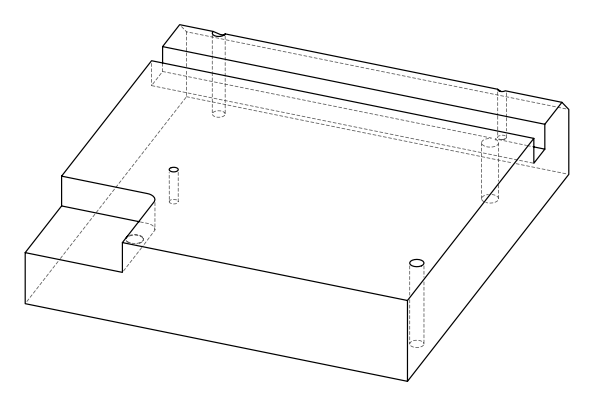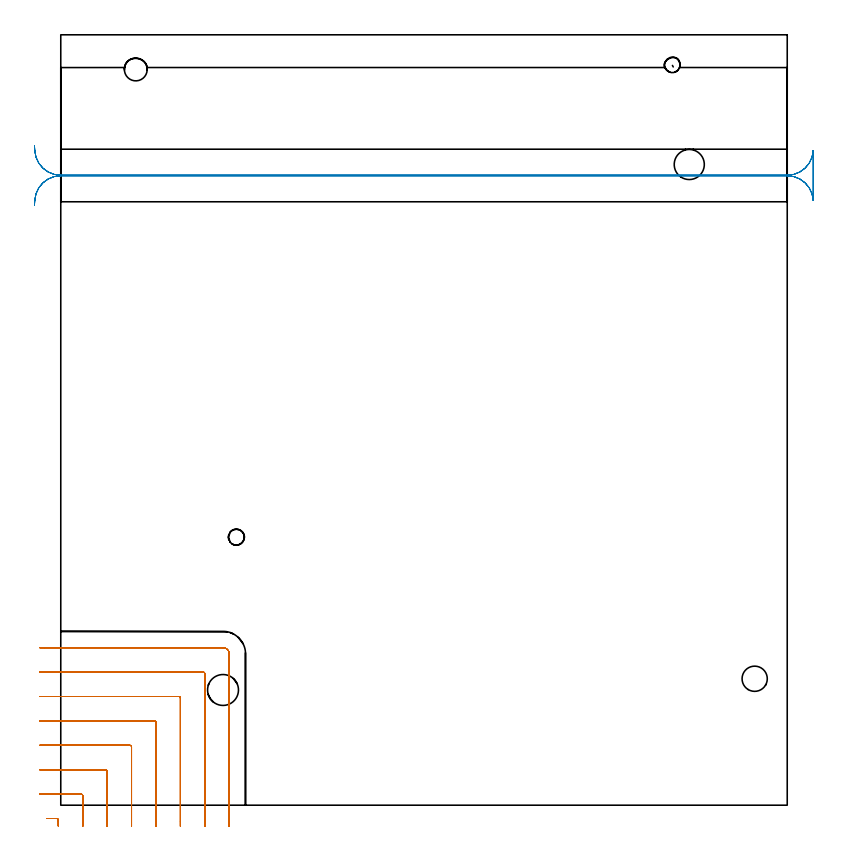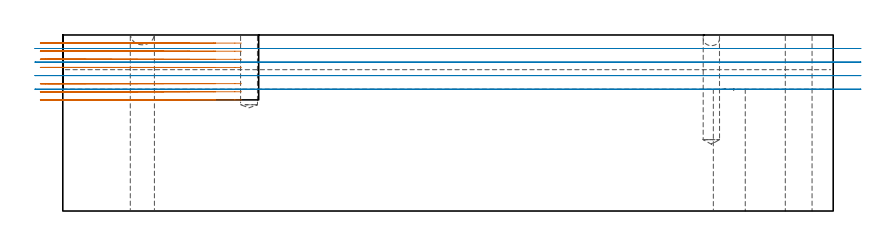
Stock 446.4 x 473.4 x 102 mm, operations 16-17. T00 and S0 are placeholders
(PLAN: 17 operations, 13 tool changes, 57.1 min)
(1 SPOT_DRILL | STEP1HOLE_1 | NXT0321_9005460120000 | 0.03 min | 2 mm3)
(2 SPOT_DRILL_1 | STEP1HOLE_2 | NXT0321_9005460120000 | 0.03 min | 3 mm3)
(3 SPOT_DRILL_2 | STEP1POCKET | NXT0321_9005460120000 | 0.03 min | 0 mm3)
(4 SPOT_DRILL_3 | STEP1POCKET_2 | NXT0321_9005460120000 | 0.03 min | 6 mm3)
(5 INDEXABLE_INSERT_DRILL_THROUGH_HOLE_FROM_SOLID | STEP1HOLE | NXT0302_008 | 0.31 min | 27356 mm3)
(6 DRILL_BLIND_HOLE_INTO_CENTER | STEP1HOLE_1 | UGT0301_207 | 0.06 min | 789 mm3)
(7 GUN_DRILL_THROUGH_HOLE | STEP1HOLE_1 | UGT0307_006 | 0.51 min | 5678 mm3)
(8 DRILL_TO_ENLARGE_THROUGH_HOLE | STEP1HOLE_1 | NXT0301_104 | 0.43 min | 9187 mm3)
(9 DRILL_BLIND_HOLE_INTO_CENTER_1 | STEP1HOLE_2 | UGT0301_185 | 0.05 min | 242 mm3)
(10 GUN_DRILL_THROUGH_HOLE_1 | STEP1HOLE_2 | UGT0307_002 | 0.5 min | 2609 mm3)
(11 SPADE_DRILL_TO_ENLARGE_THROUGH_HOLE | STEP1HOLE_2 | UGT0306_006 | 0.44 min | 16335 mm3)
(12 DRILL_BLIND_HOLE_INTO_CENTER_2 | STEP1POCKET | UGT0301_490 | 0.26 min | 4331 mm3)
(13 INDEXABLE_INSERT_DRILL_BLIND_HOLE_FROM_SOLID | STEP1POCKET_1 | NXT0302_009 | 0.02 min | 10859 mm3)
(14 DRILL_BLIND_HOLE_INTO_CENTER_3 | STEP1POCKET_2 | NXT0301_069 | 0.18 min | 3073 mm3)
(15 AREA_MILL | FG_CHAMFER_SURFACE | UGT0205_001 | 28.7 min | 89888 mm3)
(16 MILL_CORNER_NOTCH_RECTANGULAR | CORNER_NOTCH_RECTANGULAR | UGT0201_094 | Follow Part, ap 5, ae 75% | 17.2 min | 443628 mm3)
(17 MILL_RECTANGULAR_SLOT | SLOT_RECTANGULAR | UGT0201_004 | Follow Part, ap 8, ae 75% | 8.27 min | 444347 mm3)
(TOOL NXT0321_9005460120000 | NC Spot Drill, 142deg, 12mm, Carbide, Uncoated | D12 PA142 FL30 Z2)
(TOOL NXT0302_008 | Index. Insert Drill 18.5mm [880-D1850L25-05] | D18.5 PA176 FL93 Z2)
(TOOL UGT0301_207 | Twist Drill 9.2 mm | D9.2 PA118 FL80 Z2)
(TOOL UGT0307_006 | Gun Drill 9 mm | D9 PA130 FL24 Z1)
(TOOL NXT0301_104 | Carbide Drill 14mm [860.1-1400-112A1-MM 2214] | D14 PA140 FL123 Z2)
(TOOL UGT0301_185 | Twist Drill 6.3 mm | D6.3 PA118 FL61 Z2)
(TOOL UGT0307_002 | Gun Drill 6 mm | D6 PA130 FL24 Z1)
(TOOL UGT0306_006 | Spade Drill 15.5mm | D15.5 PA132 FL10 Z2)
(TOOL UGT0301_490 | Carbide Drill 9.5 mm | D9.5 PA118 FL81 Z2)
(TOOL NXT0302_009 | Index. Insert Drill 19mm [880-D1900L25-05] | D19 PA176 FL95 Z2)
(TOOL NXT0301_069 | Carbide Drill 9.8mm [860.1-0980-029A1-MM 2214] | D9.8 PA140 FL47 Z2)
(TOOL UGT0205_001 | Chamfer Mill 20 x 3 x 45 deg. | D20 FL50 Z2)
(TOOL UGT0201_094 | End mill 20 mm | D20 FL38 Z4)
(TOOL UGT0201_004 | End Mill 32 mm | D32 FL53 Z6)
(OP 16 MILL_CORNER_NOTCH_RECTANGULAR)
G17 G21 G94 G90
T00 M6
G54
G17 G0 G90 X-1.5 Y-12.887 S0 M3
G43 Z112.004 H0
Z97.303
G94 G1 Y-9.887 F250.
Y-9.192
G3 X-2.492 Y-8.2 R1.
G1 X-5.724
X-8.724
G0 Z112.004
X13.5 Y-13.
Z97.303
G1 Y-10.
Y5.807 F500.
G3 X12.507 Y6.8 R1.
G1 X-10.
X-13. F250.
G0 Z112.004
X28.5 Y-13.
Z97.303
G1 Y-10.
Y20.807 F500.
G3 X27.507 Y21.8 R1.
G1 X-10.
X-13. F250.
G0 Z112.004
X43.5 Y-13.
Z97.303
G1 Y-10.
Y35.806 F500.
G3 X42.506 Y36.8 R1.
G1 X-10.
X-13. F250.
G0 Z112.004
X58.5 Y-13.
Z97.303
G1 Y-10.
Y50.806 F500.
G3 X57.506 Y51.8 R1.
G1 X-10.
X-13. F250.
G0 Z112.004
X73.5 Y-13.
Z97.303
G1 Y-10.
Y65.805 F500.
G3 X72.506 Y66.8 R1.
G1 X-10.
X-13. F250.
G0 Z112.004
X88.5 Y-13.
Z97.303
G1 Y-10.
Y80.805 F500.
G3 X87.505 Y81.8 R1.
G1 X-10.
X-13. F250.
G0 Z112.004
X103.5 Y-13.
Z97.303
G1 Y-10.
Y93. F500.
G3 X99.7 Y96.8 R3.8
G1 X-10.
X-13. F250.
G0 Z112.004
X-1.5 Y-12.887
Z92.603
G1 Y-9.887
Y-9.192
G3 X-2.492 Y-8.2 R1.
G1 X-5.724
X-8.724
G0 Z112.004
X13.5 Y-13.
Z92.603
G1 Y-10.
Y5.807 F500.
G3 X12.507 Y6.8 R1.
G1 X-10.
X-13. F250.
G0 Z112.004
X28.5 Y-13.
Z92.603
G1 Y-10.
Y20.807 F500.
G3 X27.507 Y21.8 R1.
G1 X-10.
X-13. F250.
G0 Z112.004
X43.5 Y-13.
Z92.603
G1 Y-10.
Y35.806 F500.
G3 X42.506 Y36.8 R1.
G1 X-10.
X-13. F250.
G0 Z112.004
X58.5 Y-13.
Z92.603
G1 Y-10.
Y50.806 F500.
G3 X57.506 Y51.8 R1.
G1 X-10.
X-13. F250.
G0 Z112.004
X73.5 Y-13.
Z92.603
G1 Y-10.
Y65.805 F500.
G3 X72.505 Y66.8 R1.
G1 X-10.
X-13. F250.
G0 Z112.004
X88.5 Y-13.
Z92.603
G1 Y-10.
Y80.805 F500.
G3 X87.505 Y81.8 R1.
G1 X-10.
X-13. F250.
G0 Z112.004
X103.5 Y-13.
Z92.603
G1 Y-10.
Y93. F500.
G3 X99.7 Y96.8 R3.8
G1 X-10.
X-13. F250.
G0 Z112.004
X-1.5 Y-12.887
Z87.902
G1 Y-9.887
Y-9.192
G3 X-2.492 Y-8.2 R1.
G1 X-5.724
X-8.724
G0 Z112.004
X13.5 Y-13.
Z87.902
G1 Y-10.
Y5.807 F500.
G3 X12.507 Y6.8 R1.
G1 X-10.
X-13. F250.
G0 Z112.004
X28.5 Y-13.
Z87.902
G1 Y-10.
Y20.807 F500.
G3 X27.507 Y21.8 R1.
G1 X-10.
X-13. F250.
G0 Z112.004
X43.5 Y-13.
Z87.902
G1 Y-10.
Y35.806 F500.
G3 X42.506 Y36.8 R1.
G1 X-10.
X-13. F250.
G0 Z112.004
X58.5 Y-13.
Z87.902
G1 Y-10.
Y50.806 F500.
G3 X57.506 Y51.8 R1.
G1 X-10.
X-13. F250.
G0 Z112.004
X73.5 Y-13.
Z87.902
G1 Y-10.
Y65.805 F500.
G3 X72.506 Y66.8 R1.
G1 X-10.
X-13. F250.
G0 Z112.004
X88.5 Y-13.
Z87.902
G1 Y-10.
Y80.805 F500.
G3 X87.505 Y81.8 R1.
G1 X-10.
X-13. F250.
G0 Z112.004
X103.5 Y-13.
Z87.902
G1 Y-10.
Y93. F500.
G3 X99.7 Y96.8 R3.8
G1 X-10.
X-13. F250.
G0 Z112.004
X-1.5 Y-12.887
Z83.202
G1 Y-9.887
Y-9.192
G3 X-2.492 Y-8.2 R1.
G1 X-5.724
X-8.724
G0 Z112.004
X13.5 Y-13.
Z83.202
G1 Y-10.
Y5.807 F500.
G3 X12.507 Y6.8 R1.
G1 X-10.
X-13. F250.
G0 Z112.004
X28.5 Y-13.
Z83.202
G1 Y-10.
Y20.807 F500.
G3 X27.507 Y21.8 R1.
G1 X-10.
X-13. F250.
G0 Z112.004
X43.5 Y-13.
Z83.202
G1 Y-10.
Y35.806 F500.
G3 X42.506 Y36.8 R1.
G1 X-10.
X-13. F250.
G0 Z112.004
X58.5 Y-13.
Z83.202
G1 Y-10.
Y50.806 F500.
G3 X57.506 Y51.8 R1.
G1 X-10.
X-13. F250.
G0 Z112.004
X73.5 Y-13.
Z83.202
G1 Y-10.
Y65.805 F500.
G3 X72.505 Y66.8 R1.
G1 X-10.
X-13. F250.
G0 Z112.004
X88.5 Y-13.
Z83.202
G1 Y-10.
Y80.805 F500.
G3 X87.505 Y81.8 R1.
G1 X-10.
X-13. F250.
G0 Z112.004
X103.5 Y-13.
Z83.202
G1 Y-10.
Y93. F500.
G3 X99.7 Y96.8 R3.8
G1 X-10.
X-13. F250.
G0 Z112.004
X-1.5 Y-12.887
Z78.501
G1 Y-9.887
Y-9.192
G3 X-2.492 Y-8.2 R1.
G1 X-5.724
X-8.724
G0 Z112.004
X13.5 Y-13.
Z78.501
G1 Y-10.
Y5.807 F500.
G3 X12.507 Y6.8 R1.
G1 X-10.
X-13. F250.
G0 Z112.004
X28.5 Y-13.
Z78.501
G1 Y-10.
Y20.807 F500.
G3 X27.507 Y21.8 R1.
G1 X-10.
X-13. F250.
G0 Z112.004
X43.5 Y-13.
Z78.501
G1 Y-10.
Y35.806 F500.
G3 X42.506 Y36.8 R1.
G1 X-10.
X-13. F250.
G0 Z112.004
X58.5 Y-13.
Z78.501
G1 Y-10.
Y50.806 F500.
G3 X57.506 Y51.8 R1.
G1 X-10.
X-13. F250.
G0 Z112.004
X73.5 Y-13.
Z78.501
G1 Y-10.
Y65.806 F500.
G3 X72.505 Y66.8 R1.
G1 X-10.
X-13. F250.
G0 Z112.004
X88.5 Y-13.
Z78.501
G1 Y-10.
Y80.805 F500.
G3 X87.505 Y81.8 R1.
G1 X-10.
X-13. F250.
G0 Z112.004
X103.5 Y-13.
Z78.501
G1 Y-10.
Y93. F500.
G3 X99.7 Y96.8 R3.8
G1 X-10.
X-13. F250.
G0 Z112.004
X-1.5 Y-12.887
Z73.801
G1 Y-9.887
Y-9.192
G3 X-2.492 Y-8.2 R1.
G1 X-5.724
X-8.724
G0 Z112.004
X13.5 Y-13.
Z73.801
G1 Y-10.
Y5.807 F500.
G3 X12.507 Y6.8 R1.
G1 X-10.
X-13. F250.
G0 Z112.004
X28.5 Y-13.
Z73.801
G1 Y-10.
Y20.807 F500.
G3 X27.507 Y21.8 R1.
G1 X-10.
X-13. F250.
G0 Z112.004
X43.5 Y-13.
Z73.801
G1 Y-10.
Y35.806 F500.
G3 X42.506 Y36.8 R1.
G1 X-10.
X-13. F250.
G0 Z112.004
X58.5 Y-13.
Z73.801
G1 Y-10.
Y50.806 F500.
G3 X57.506 Y51.8 R1.
G1 X-10.
X-13. F250.
G0 Z112.004
X73.5 Y-13.
Z73.801
G1 Y-10.
Y65.806 F500.
G3 X72.505 Y66.8 R1.
G1 X-10.
X-13. F250.
G0 Z112.004
X88.5 Y-13.
Z73.801
G1 Y-10.
Y80.805 F500.
G3 X87.505 Y81.8 R1.
G1 X-10.
X-13. F250.
G0 Z112.004
X103.5 Y-13.
Z73.801
G1 Y-10.
Y93. F500.
G3 X99.7 Y96.8 R3.8
G1 X-10.
X-13. F250.
G0 Z112.004
X-1.5 Y-12.887
Z69.1
G1 Y-9.887
Y-9.192
G3 X-2.492 Y-8.2 R1.
G1 X-5.724
X-8.724
G0 Z112.004
X13.5 Y-13.
Z69.1
G1 Y-10.
Y5.807 F500.
G3 X12.507 Y6.8 R1.
G1 X-10.
X-13. F250.
G0 Z112.004
X28.5 Y-13.
Z69.1
G1 Y-10.
Y20.807 F500.
G3 X27.507 Y21.8 R1.
G1 X-10.
X-13. F250.
G0 Z112.004
X43.5 Y-13.
Z69.1
G1 Y-10.
Y35.806 F500.
G3 X42.506 Y36.8 R1.
G1 X-10.
X-13. F250.
G0 Z112.004
X58.5 Y-13.
Z69.1
G1 Y-10.
Y50.806 F500.
G3 X57.506 Y51.8 R1.
G1 X-10.
X-13. F250.
G0 Z112.004
X73.5 Y-13.
Z69.1
G1 Y-10.
Y65.806 F500.
G3 X72.505 Y66.8 R1.
G1 X-10.
X-13. F250.
G0 Z112.004
X88.5 Y-13.
Z69.1
G1 Y-10.
Y80.805 F500.
G3 X87.505 Y81.8 R1.
G1 X-10.
X-13. F250.
G0 Z112.004
X103.5 Y-13.
Z69.1
G1 Y-10.
Y93. F500.
G3 X99.7 Y96.8 R3.8
G1 X-10.
X-13. F250.
G0 Z112.004
X-1.5 Y-12.887
Z64.4
G1 Y-9.887
Y-9.192
G3 X-2.492 Y-8.2 R1.
G1 X-5.724
X-8.724
G0 Z112.004
X13.5 Y-13.
Z64.4
G1 Y-10.
Y5.807 F500.
G3 X12.507 Y6.8 R1.
G1 X-10.
X-13. F250.
G0 Z112.004
X28.5 Y-13.
Z64.4
G1 Y-10.
Y20.807 F500.
G3 X27.507 Y21.8 R1.
G1 X-10.
X-13. F250.
G0 Z112.004
X43.5 Y-13.
Z64.4
G1 Y-10.
Y35.806 F500.
G3 X42.506 Y36.8 R1.
G1 X-10.
X-13. F250.
G0 Z112.004
X58.5 Y-13.
Z64.4
G1 Y-10.
Y50.806 F500.
G3 X57.506 Y51.8 R1.
G1 X-10.
X-13. F250.
G0 Z112.004
X73.5 Y-13.
Z64.4
G1 Y-10.
Y65.806 F500.
G3 X72.505 Y66.8 R1.
G1 X-10.
X-13. F250.
G0 Z112.004
X88.5 Y-13.
Z64.4
G1 Y-10.
Y80.805 F500.
G3 X87.505 Y81.8 R1.
G1 X-10.
X-13. F250.
G0 Z112.004
X103.5 Y-13.
Z64.4
G1 Y-10.
Y93. F500.
G3 X99.7 Y96.8 R3.8
G1 X-10.
X-13. F250.
G0 Z112.004
M5
M2
(OP 17 MILL_RECTANGULAR_SLOT)
G17 G21 G94 G90
T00 M6
G54
G17 G0 G90 X-16.154 Y368.785 S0 M3
G43 Z112.004 H0
Z94.15
G94 G1 X-15.97 Y371.779 F250.
G2 X0. Y386.8 R16. F500.
G1 X446.4
G2 X462.37 Y371.779 R16.
G1 X462.4
Y402.121
X462.37
G2 X446.4 Y387.1 R16.
G1 X0.
G2 X-15.97 Y402.121 R16.
G1 X-16.154 Y405.115 F250.
G0 Y368.785 Z86.3
G1 X-15.97 Y371.779
G2 X0. Y386.8 R16. F500.
G1 X446.4
G2 X462.37 Y371.779 R16.
G1 X462.4
Y402.121
X462.37
G2 X446.4 Y387.1 R16.
G1 X0.
G2 X-15.97 Y402.121 R16.
G1 X-16.154 Y405.115 F250.
G0 Y368.785 Z78.45
G1 X-15.97 Y371.779
G2 X0. Y386.8 R16. F500.
G1 X446.4
G2 X462.37 Y371.779 R16.
G1 X462.4
Y402.121
X462.37
G2 X446.4 Y387.1 R16.
G1 X0.
G2 X-15.97 Y402.121 R16.
G1 X-16.154 Y405.115 F250.
G0 Y368.785 Z70.6
G1 X-15.97 Y371.779
G2 X0. Y386.8 R16. F500.
G1 X446.4
G2 X462.37 Y371.779 R16.
G1 X462.4
Y402.121
X462.37
G2 X446.4 Y387.1 R16.
G1 X0.
G2 X-15.97 Y402.121 R16.
G1 X-16.154 Y405.115 F250.
G0 Z112.004
M5
M2
